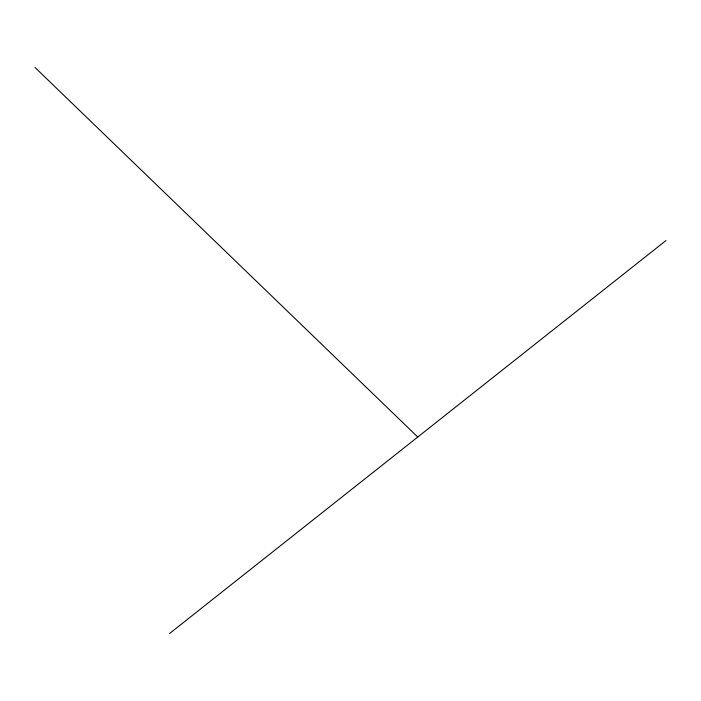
<?xml version="1.0" encoding="UTF-8"?>
<svg xmlns="http://www.w3.org/2000/svg" width="701" height="701" viewBox="0 0 701 701"><rect width="100%" height="100%" fill="white"/><g stroke="black" fill="none" stroke-linecap="round" stroke-linejoin="round"><path stroke-width="1.05" d="M169.563 633.502L665.95 240.566M35.05 67.498L417.761 437.038"/></g></svg>
